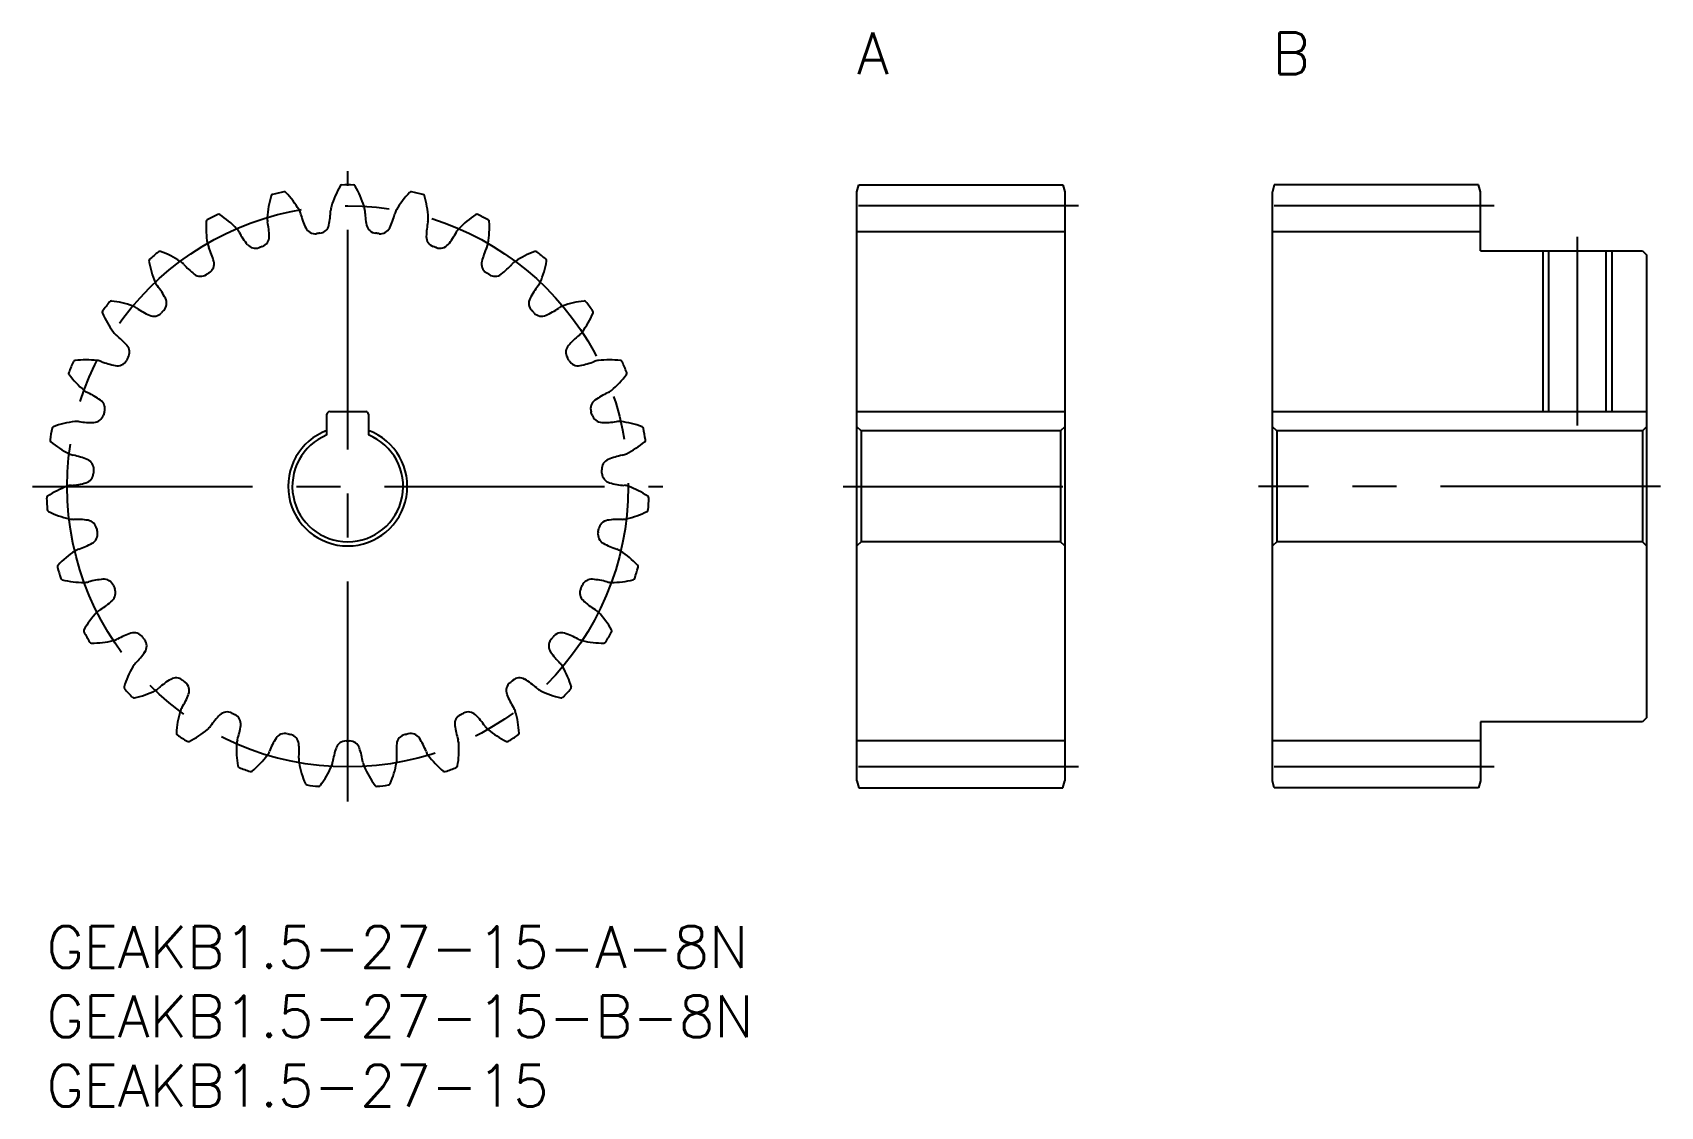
# Model space of a CAD drawing. Extents: x -1 to 116, y -13 to 64.
import ezdxf

# ---------------------------------------------------------------- set-up
doc = ezdxf.new("R2010")
doc.units = 0
doc.header["$LTSCALE"] = 0.5
doc.linetypes.add('CENTER', pattern=[50.8, 31.75, -6.35, 6.35, -6.35])
for name, color, linetype in [('MSM_CENTER', 1, 'CENTER'), ('MSM_CONTINUOUS', 7, 'CONTINUOUS'), ('MSM_NARROW', 5, 'CONTINUOUS'), ('MSM_PART_NUMBER', 7, 'CONTINUOUS')]:
    doc.layers.add(name, color=color, linetype=linetype)
doc.styles.get("Standard").update_dxf_attribs({"font": 'txt.shx', "height": 1, "bigfont": 'bigfont.shx'})

# ---------------------------------------------------------------- blocks, each defined once
blk = doc.blocks.new('*U3')
at = {"layer": 'MSM_PART_NUMBER'}
blk.add_text('GEAKB1.5-27-15-A-8N', height=3, dxfattribs=at).set_placement((0, -3))
blk = doc.blocks.new('*U4')
at = {"layer": 'MSM_PART_NUMBER'}
blk.add_text('GEAKB1.5-27-15-B-8N', height=3, dxfattribs=at).set_placement((0, -8))
blk = doc.blocks.new('*U5')
at = {"layer": 'MSM_PART_NUMBER'}
blk.add_text('GEAKB1.5-27-15', height=3, dxfattribs=at).set_placement((0, -13))
blk = doc.blocks.new('*U6')
at = {"layer": 'MSM_PART_NUMBER'}
blk.add_text('A', height=3, dxfattribs=at).set_placement((58.5, 61.5))
blk = doc.blocks.new('*U7')
at = {"layer": 'MSM_PART_NUMBER'}
blk.add_text('B', height=3, dxfattribs=at).set_placement((88.5, 61.5))

msp = doc.modelspace()

# ---------------------------------------------------------------- linework, layer by layer
at = {"layer": 'MSM_CENTER'}
for p, q in [((21.75, 9), (21.75, 54.5)), ((74.5, 52), (57.5, 52)), ((104.5, 52), (87.5, 52)), ((110.5, 49.75), (110.5, 36.15)), ((-1, 31.75), (44.5, 31.75)), ((57.5, 31.75), (74.5, 31.75)), ((116.5, 31.75), (87.5, 31.75)), ((74.5, 11.5), (57.5, 11.5)), ((104.5, 11.5), (87.5, 11.5))]:
    msp.add_line(p, q, dxfattribs=at)
msp.add_circle((21.75, 31.75), 20.25, dxfattribs=at)
at = {"layer": 'MSM_CONTINUOUS'}
for p, q in [((58.5, 53), (58.63, 53.5)), ((58.5, 10.5), (58.5, 53)), ((58.63, 53.5), (73.37, 53.5)), ((73.37, 53.5), (73.5, 53)), ((73.5, 53), (73.5, 10.5)), ((88.63, 53.5), (88.5, 53)), ((88.5, 10.5), (88.5, 53)), ((103.37, 53.5), (88.63, 53.5)), ((103.5, 53), (103.37, 53.5)), ((103.5, 48.75), (103.5, 53)), ((73.5, 50.12), (58.5, 50.12)), ((103.5, 50.12), (88.5, 50.12)), ((103.5, 48.75), (115.2, 48.75)), ((108.43, 48.75), (108.43, 37.15)), ((112.57, 48.75), (112.57, 37.15)), ((115.2, 48.75), (115.5, 48.45)), ((115.5, 48.45), (115.5, 15.05)), ((20.25, 35.46), (20.25, 36.95)), ((20.45, 37.15), (23.05, 37.15)), ((23.25, 36.95), (23.25, 35.46)), ((58.5, 37.15), (73.5, 37.15)), ((88.5, 37.15), (115.5, 37.15)), ((58.8, 35.75), (58.5, 36.05)), ((58.8, 35.75), (58.8, 27.75)), ((73.2, 35.75), (58.8, 35.75)), ((73.5, 36.05), (73.2, 35.75)), ((73.2, 35.75), (73.2, 27.75)), ((88.8, 35.75), (88.5, 36.05)), ((88.8, 35.75), (88.8, 27.75)), ((115.2, 35.75), (88.8, 35.75)), ((115.5, 36.05), (115.2, 35.75)), ((115.2, 35.75), (115.2, 27.75)), ((58.8, 27.75), (58.5, 27.45)), ((73.2, 27.75), (58.8, 27.75)), ((73.5, 27.45), (73.2, 27.75)), ((88.8, 27.75), (88.5, 27.45)), ((115.2, 27.75), (88.8, 27.75)), ((115.5, 27.45), (115.2, 27.75)), ((103.5, 14.75), (103.5, 10.5)), ((115.2, 14.75), (103.5, 14.75)), ((115.5, 15.05), (115.2, 14.75)), ((73.5, 13.38), (58.5, 13.38)), ((103.5, 13.38), (88.5, 13.38)), ((58.5, 10.5), (58.63, 10)), ((58.63, 10), (73.37, 10)), ((73.37, 10), (73.5, 10.5)), ((88.63, 10), (88.5, 10.5)), ((103.37, 10), (88.63, 10)), ((103.5, 10.5), (103.37, 10))]:
    msp.add_line(p, q, dxfattribs=at)
for centre, radius, start, end in [((21.75, 31.75), 21.75, 102.226, 104.4406), ((17.18, 52.86), 0.15, 43.4953, 102.226), ((12.39, 48.32), 6.75, 30, 43.4953), ((27.04, 50.03), 6.75, 149.838, 163.3333), ((21.33, 53.35), 0.15, 91.1073, 149.838), ((21.75, 31.75), 21.75, 88.8927, 91.1073), ((22.17, 53.35), 0.15, 30.162, 88.8927), ((16.46, 50.03), 6.75, 16.6667, 30.162), ((31.11, 48.32), 6.75, 136.5047, 150), ((26.32, 52.86), 0.15, 77.774, 136.5047), ((21.75, 31.75), 21.75, 75.5594, 77.774), ((22.68, 50.76), 6.75, 163.1713, 176.6667), ((16.36, 52.67), 0.15, 104.4406, 163.1713), ((21.75, 51.61), 1.23, 163.3333, 178.1199), ((21.75, 51.61), 1.23, 1.8801, 16.6667), ((27.14, 52.67), 0.15, 16.8287, 75.5594), ((20.82, 50.76), 6.75, 3.3333, 16.8287), ((18.27, 50.46), 6.75, 176.5047, 190), ((11.68, 50.86), 0.15, 117.774, 176.5047), ((21.75, 31.75), 21.75, 115.5594, 117.774), ((12.43, 51.24), 0.15, 56.8287, 115.5594), ((8.82, 45.71), 6.75, 43.3333, 56.8287), ((17.17, 51.08), 1.23, 176.6667, 191.4532), ((10.08, 49.65), 6, 1.2953, 11.406), ((17.17, 51.08), 1.23, 15.2134, 30), ((24.14, 52.98), 6, 195.2607, 205.3714), ((19.66, 50.76), 0.75, 276.2753, 347.9619), ((14.52, 51.86), 6, 347.9619, 358.0727), ((28.98, 51.86), 6, 181.9273, 192.0381), ((23.84, 50.76), 0.75, 192.0381, 263.7247), ((19.36, 52.98), 6, 334.6286, 344.7393), ((26.33, 51.08), 1.23, 150, 164.7866), ((33.42, 49.65), 6, 168.594, 178.7047), ((26.33, 51.08), 1.23, 348.5468, 3.3333), ((34.68, 45.71), 6.75, 123.1713, 136.6667), ((31.07, 51.24), 0.15, 64.4406, 123.1713), ((21.75, 31.75), 21.75, 62.226, 64.4406), ((25.23, 50.46), 6.75, 350, 3.4953), ((31.82, 50.86), 0.15, 3.4953, 62.226), ((12.84, 49.5), 1.23, 28.5468, 43.3333), ((19.18, 52.96), 6, 208.594, 218.7047), ((15.33, 49.77), 0.75, 289.6086, 1.2953), ((19.4, 50.73), 0.75, 205.3714, 277.0581), ((21.75, 31.75), 18.38, 96.2753, 97.0581), ((21.75, 31.75), 18.38, 82.9419, 83.7247), ((24.1, 50.73), 0.75, 262.9419, 334.6286), ((28.17, 49.77), 0.75, 178.7047, 250.3914), ((24.32, 52.96), 6, 321.2953, 331.406), ((30.66, 49.5), 1.23, 136.6667, 151.4532), ((21.75, 31.75), 21.75, 128.8927, 131.1073), ((8.19, 48.56), 0.15, 70.162, 128.8927), ((5.95, 42.35), 6.75, 56.6667, 70.162), ((12.84, 49.5), 1.23, 190, 204.7866), ((6.27, 46.47), 6, 14.6286, 24.7393), ((15.09, 49.68), 0.75, 218.7047, 290.3914), ((21.75, 31.75), 18.38, 109.6086, 110.3914), ((21.75, 31.75), 18.38, 69.6086, 70.3914), ((28.41, 49.68), 0.75, 249.6086, 321.2953), ((37.23, 46.47), 6, 155.2607, 165.3714), ((30.66, 49.5), 1.23, 335.2134, 350), ((37.55, 42.35), 6.75, 109.838, 123.3333), ((35.31, 48.56), 0.15, 51.1073, 109.838), ((21.75, 31.75), 21.75, 48.8927, 51.1073), ((7.55, 48.03), 0.15, 131.1073, 189.838), ((14.05, 49.15), 6.75, 189.838, 203.3333), ((8.98, 46.97), 1.23, 41.8801, 56.6667), ((14.36, 51.8), 6, 221.9273, 232.0381), ((11.13, 47.66), 0.75, 232.0381, 303.7247), ((21.75, 31.75), 18.37, 122.9419, 123.7247), ((11.35, 47.8), 0.75, 302.9419, 14.6286), ((32.15, 47.8), 0.75, 165.3714, 237.0581), ((21.75, 31.75), 18.38, 56.2753, 57.0581), ((32.37, 47.66), 0.75, 236.2753, 307.9619), ((29.14, 51.8), 6, 307.9619, 318.0727), ((34.52, 46.97), 1.23, 123.3333, 138.1199), ((29.45, 49.15), 6.75, 336.6667, 350.162), ((35.95, 48.03), 0.15, 350.162, 48.8927), ((8.98, 46.97), 1.23, 203.3333, 218.1199), ((3.29, 42.51), 6, 27.9619, 38.0727), ((40.21, 42.51), 6, 141.9273, 152.0381), ((34.52, 46.97), 1.23, 321.8801, 336.6667), ((21.75, 31.75), 21.75, 142.226, 144.4406), ((4.68, 44.98), 0.15, 83.4953, 142.226), ((3.93, 38.42), 6.75, 70, 83.4953), ((5.82, 43.61), 1.23, 55.2134, 70), ((7.93, 44.97), 0.75, 316.2753, 27.9619), ((35.57, 44.97), 0.75, 152.0381, 223.7248), ((37.68, 43.61), 1.23, 110, 124.7866), ((39.57, 38.42), 6.75, 96.5047, 110), ((38.82, 44.98), 0.15, 37.774, 96.5047), ((21.75, 31.75), 21.75, 35.5594, 37.774), ((4.18, 44.31), 0.15, 144.4408, 203.1713), ((10.25, 46.91), 6.75, 203.1713, 216.6667), ((9.94, 49.55), 6, 235.2607, 245.3714), ((7.75, 44.78), 0.75, 245.3714, 317.0581), ((21.75, 31.75), 18.38, 136.2753, 137.0581), ((21.75, 31.75), 18.38, 42.9419, 43.7247), ((35.75, 44.78), 0.75, 222.9419, 294.6286), ((33.56, 49.55), 6, 294.6286, 304.7393), ((33.25, 46.91), 6.75, 323.3333, 336.8287), ((39.32, 44.31), 0.15, 336.8287, 35.5594), ((5.82, 43.61), 1.23, 216.6667, 231.4532), ((1.31, 37.96), 6, 41.2953, 51.406), ((42.19, 37.96), 6, 128.594, 138.7047), ((37.68, 43.61), 1.23, 308.5468, 323.3333), ((5.25, 41.43), 0.75, 329.6086, 41.2953), ((38.25, 41.43), 0.75, 138.7047, 210.3914), ((1.75, 39.92), 0.15, 157.7741, 216.5047), ((21.75, 31.75), 21.75, 155.5594, 157.774), ((2.09, 40.69), 0.15, 96.8287, 155.5594), ((2.87, 34.13), 6.75, 83.3333, 96.8287), ((3.51, 39.62), 1.23, 68.5468, 83.3333), ((6.15, 46.35), 6, 248.594, 258.7047), ((5.12, 41.2), 0.75, 258.7047, 330.3914), ((21.75, 31.75), 18.38, 149.6086, 150.3914), ((21.75, 31.75), 18.37, 29.6086, 30.3914), ((38.38, 41.2), 0.75, 209.6086, 281.2953), ((37.35, 46.35), 6, 281.2953, 291.406), ((39.99, 39.62), 1.23, 96.6667, 111.4532), ((40.63, 34.13), 6.75, 83.1713, 96.6667), ((41.41, 40.69), 0.15, 24.4406, 83.1713), ((21.75, 31.75), 21.75, 22.226, 24.4406), ((41.75, 39.92), 0.15, 323.4953, 22.226), ((7.06, 43.85), 6.75, 216.5047, 230), ((36.44, 43.85), 6.75, 310, 323.4953), ((3.51, 39.62), 1.23, 230, 244.7866), ((0.43, 33.08), 6, 54.6286, 64.7393), ((3.47, 37.36), 0.75, 342.9419, 54.6286), ((40.03, 37.36), 0.75, 125.3714, 197.0581), ((43.07, 33.08), 6, 115.2607, 125.3714), ((39.99, 39.62), 1.23, 295.2134, 310), ((2.19, 35.2), 1.23, 81.8801, 96.6667), ((3.39, 37.11), 0.75, 272.0381, 343.7247), ((21.75, 31.75), 18.37, 162.9419, 163.7247), ((20.45, 36.95), 0.2, 90, 180), ((23.05, 36.95), 0.2, 0, 90), ((21.75, 31.75), 18.37, 16.2753, 17.0581), ((40.11, 37.11), 0.75, 196.2753, 267.9619), ((41.31, 35.2), 1.23, 83.3333, 98.1199), ((21.75, 31.75), 21.75, 168.8927, 171.1073), ((0.55, 35.91), 0.15, 110.162, 168.8927), ((2.83, 29.72), 6.75, 96.6667, 110.162), ((3.2, 42.36), 6, 261.9273, 272.0381), ((21.75, 31.75), 4.3, 110.4162, 69.5838), ((21.75, 31.75), 4, 112.0243, 67.9757), ((40.3, 42.36), 6, 267.9619, 278.0727), ((40.67, 29.72), 6.75, 69.838, 83.3333), ((42.95, 35.91), 0.15, 11.1073, 69.838), ((21.75, 31.75), 21.75, 8.8927, 11.1073), ((0.41, 35.09), 0.15, 171.1075, 229.838), ((4.67, 40.13), 6.75, 229.838, 243.3333), ((2.19, 35.2), 1.23, 243.3333, 258.1199), ((41.31, 35.2), 1.23, 281.8801, 296.6667), ((38.83, 40.13), 6.75, 296.6667, 310.162), ((43.09, 35.09), 0.15, 310.162, 8.8927), ((0.7, 28.13), 6, 67.9619, 78.0727), ((2.67, 32.99), 0.75, 356.2753, 67.9619), ((21.75, 31.75), 18.38, 176.2753, 177.0581), ((40.83, 32.99), 0.75, 112.0381, 183.7247), ((21.75, 31.75), 18.37, 2.9419, 3.7247), ((42.8, 28.13), 6, 101.9273, 112.0381), ((3.81, 25.41), 6.75, 110, 123.4953), ((1.92, 30.6), 1.23, 95.2134, 110), ((1.26, 37.79), 6, 275.2607, 285.3714), ((2.65, 32.73), 0.75, 285.3714, 357.0581), ((40.85, 32.73), 0.75, 182.9419, 254.6286), ((42.24, 37.79), 6, 254.6286, 264.7393), ((41.58, 30.6), 1.23, 70, 84.7866), ((39.69, 25.41), 6.75, 56.5047, 70), ((0.17, 30.91), 0.15, 123.4953, 182.226), ((21.75, 31.75), 21.75, 182.226, 184.4406), ((43.33, 30.91), 0.15, 357.774, 56.5047), ((21.75, 31.75), 21.75, 355.5594, 357.774), ((0.21, 30.08), 0.15, 184.4408, 243.1713), ((3.19, 35.97), 6.75, 243.1713, 256.6667), ((1.92, 30.6), 1.23, 256.6667, 271.4532), ((41.58, 30.6), 1.23, 268.5468, 283.3333), ((40.31, 35.97), 6.75, 283.3333, 296.8287), ((43.29, 30.08), 0.15, 296.8287, 355.5594), ((2.1, 23.37), 6, 81.2953, 91.406), ((2.89, 28.56), 0.75, 9.6086, 81.2953), ((2.94, 28.3), 0.75, 298.7047, 10.3914), ((21.75, 31.75), 18.38, 189.6086, 190.3914), ((40.56, 28.3), 0.75, 169.6086, 241.2953), ((21.75, 31.75), 18.37, 349.6086, 350.3914), ((40.61, 28.56), 0.75, 98.7047, 170.3914), ((41.4, 23.37), 6, 88.594, 98.7047), ((5.76, 21.44), 6.75, 123.3333, 136.8287), ((2.72, 26.05), 1.23, 108.5468, 123.3333), ((0.42, 32.91), 6, 288.594, 298.7047), ((43.08, 32.91), 6, 241.2953, 251.406), ((40.78, 26.05), 1.23, 56.6667, 71.4532), ((37.74, 21.44), 6.75, 43.1713, 56.6667), ((0.94, 25.96), 0.15, 136.8287, 195.5594), ((21.75, 31.75), 21.75, 195.5594, 197.774), ((21.75, 31.75), 21.75, 342.226, 344.4406), ((42.56, 25.96), 0.15, 344.4406, 43.1714), ((1.18, 25.16), 0.15, 197.7741, 256.5047), ((2.72, 31.57), 6.75, 256.5047, 270), ((2.72, 26.05), 1.23, 270, 284.7866), ((4.56, 19.06), 6, 94.6286, 104.7393), ((4.14, 24.3), 0.75, 22.9419, 94.6286), ((39.36, 24.3), 0.75, 85.3714, 157.0581), ((38.94, 19.06), 6, 75.2607, 85.3714), ((40.78, 26.05), 1.23, 255.2134, 270), ((40.78, 31.57), 6.75, 270, 283.4953), ((42.32, 25.16), 0.15, 283.4953, 342.226), ((4.24, 24.06), 0.75, 312.0381, 23.7247), ((21.75, 31.75), 18.37, 202.9419, 203.7247), ((39.26, 24.06), 0.75, 156.2753, 227.9619), ((21.75, 31.75), 18.37, 336.2753, 337.0581), ((8.56, 18.03), 6.75, 136.6667, 150.162), ((4.55, 21.82), 1.23, 121.8801, 136.6667), ((0.73, 27.95), 6, 301.9273, 312.0381), ((42.77, 27.95), 6, 227.9619, 238.0727), ((38.95, 21.82), 1.23, 43.3333, 58.1199), ((34.94, 18.03), 6.75, 29.838, 43.3333), ((2.84, 21.31), 0.15, 150.162, 208.8927), ((21.75, 31.75), 21.75, 208.8927, 211.1073), ((6.33, 20.43), 0.75, 36.2753, 107.9619), ((37.17, 20.43), 0.75, 72.0381, 143.7247), ((21.75, 31.75), 21.75, 328.8927, 331.1073), ((40.66, 21.31), 0.15, 331.1073, 29.838), ((3.26, 20.59), 0.15, 211.1075, 269.838), ((3.27, 27.19), 6.75, 269.838, 283.3333), ((4.55, 21.82), 1.23, 283.3333, 298.1199), ((7.95, 15.44), 6, 107.9619, 118.0727), ((21.75, 31.75), 18.38, 216.2753, 217.0581), ((6.49, 20.22), 0.75, 325.3714, 37.0581), ((37.01, 20.22), 0.75, 142.9419, 214.6286), ((21.75, 31.75), 18.38, 322.9419, 323.7247), ((35.55, 15.44), 6, 61.9273, 72.0381), ((38.95, 21.82), 1.23, 241.8801, 256.6667), ((40.23, 27.19), 6.75, 256.6667, 270.162), ((40.24, 20.59), 0.15, 270.162, 328.8927), ((7.3, 18.12), 1.23, 135.2134, 150), ((2.17, 23.21), 6, 315.2607, 325.3714), ((41.33, 23.21), 6, 214.6286, 224.7393), ((36.2, 18.12), 1.23, 30, 44.7866), ((12.08, 15.36), 6.75, 150, 163.4953), ((12.08, 12.7), 6, 121.2953, 131.406), ((9.36, 17.18), 0.75, 49.6086, 121.2953), ((21.75, 31.75), 18.37, 229.6086, 230.3914), ((21.75, 31.75), 18.38, 309.6086, 310.3914), ((34.14, 17.18), 0.75, 58.7047, 130.3914), ((31.42, 12.7), 6, 48.594, 58.7047), ((31.42, 15.36), 6.75, 16.5047, 30), ((5.76, 17.23), 0.15, 163.4953, 222.226), ((21.75, 31.75), 21.75, 222.226, 224.4406), ((6.33, 16.63), 0.15, 224.4406, 283.1713), ((4.82, 23.05), 6.75, 283.1713, 296.6667), ((7.3, 18.12), 1.23, 296.6667, 311.4532), ((4.67, 18.92), 6, 328.594, 338.7047), ((9.56, 17.02), 0.75, 338.7047, 50.3914), ((33.94, 17.02), 0.75, 129.6086, 201.2953), ((38.83, 18.92), 6, 201.2953, 211.406), ((36.2, 18.12), 1.23, 228.5468, 243.3333), ((38.68, 23.05), 6.75, 243.3333, 256.8287), ((37.17, 16.63), 0.15, 256.8287, 315.5594), ((21.75, 31.75), 21.75, 315.5594, 317.774), ((37.74, 17.23), 0.15, 317.774, 16.5047), ((16.12, 13.57), 6.75, 163.3333, 176.8287), ((10.83, 15.15), 1.23, 148.5468, 163.3333), ((13.05, 14.72), 0.75, 62.9419, 134.6286), ((21.75, 31.75), 18.37, 242.9419, 243.7247), ((21.75, 31.75), 18.38, 296.2753, 297.0581), ((30.45, 14.72), 0.75, 45.3714, 117.0581), ((32.67, 15.15), 1.23, 16.6667, 31.4532), ((27.38, 13.57), 6.75, 3.1713, 16.6667), ((7.29, 19.38), 6.75, 296.5047, 310), ((10.83, 15.15), 1.23, 310, 324.7866), ((16.74, 10.98), 6, 134.6286, 144.7393), ((13.28, 14.6), 0.75, 352.0381, 63.7247), ((8.08, 15.33), 6, 341.9273, 352.0381), ((30.22, 14.6), 0.75, 116.2753, 187.9619), ((35.42, 15.33), 6, 187.9619, 198.0727), ((26.76, 10.98), 6, 35.2607, 45.3714), ((32.67, 15.15), 1.23, 215.2134, 230), ((36.21, 19.38), 6.75, 230, 243.4953), ((9.53, 13.94), 0.15, 176.8287, 235.5594), ((21.75, 31.75), 21.75, 235.5594, 237.774), ((10.23, 13.48), 0.15, 237.774, 296.5047), ((20.47, 12.76), 6.75, 176.6667, 190.162), ((14.96, 13.08), 1.23, 161.8801, 176.6667), ((21.66, 10.39), 6, 147.9619, 158.0727), ((17.21, 13.17), 0.75, 76.2753, 147.9619), ((21.75, 31.75), 18.37, 256.2753, 257.0581), ((17.47, 13.11), 0.75, 5.3714, 77.0581), ((12.24, 12.62), 6, 355.2607, 5.3714), ((21.62, 12.63), 0.75, 89.6086, 161.2953), ((21.75, 31.75), 18.37, 269.6086, 270.3914), ((21.88, 12.63), 0.75, 18.7047, 90.3914), ((31.26, 12.62), 6, 174.6286, 184.7393), ((26.03, 13.11), 0.75, 102.9419, 174.6286), ((21.75, 31.75), 18.37, 282.9419, 283.7247), ((26.29, 13.17), 0.75, 32.0381, 103.7247), ((21.84, 10.39), 6, 21.9273, 32.0381), ((23.03, 12.76), 6.75, 349.838, 3.3333), ((28.54, 13.08), 1.23, 3.3333, 18.1199), ((33.27, 13.48), 0.15, 243.4953, 302.226), ((21.75, 31.75), 21.75, 302.226, 304.4406), ((33.97, 13.94), 0.15, 304.4406, 3.1713), ((10.53, 16.38), 6.75, 309.838, 323.3333), ((14.96, 13.08), 1.23, 323.3333, 338.1199), ((19.44, 12.02), 1.23, 175.2134, 190), ((24.88, 12.98), 6.75, 190, 203.4953), ((19.44, 12.02), 1.23, 336.6667, 351.4532), ((26.59, 10.94), 6, 161.2953, 171.406), ((16.91, 10.94), 6, 8.594, 18.7047), ((24.06, 12.02), 1.23, 188.5468, 203.3333), ((18.62, 12.98), 6.75, 336.5047, 350), ((24.06, 12.02), 1.23, 350, 4.7866), ((28.54, 13.08), 1.23, 201.8801, 216.6667), ((32.97, 16.38), 6.75, 216.6667, 230.162), ((13.97, 11.6), 0.15, 190.162, 248.8927), ((21.75, 31.75), 21.75, 248.8927, 251.1073), ((14.76, 11.31), 0.15, 251.1073, 309.838), ((14.37, 14.21), 6.75, 323.1713, 336.6667), ((29.13, 14.21), 6.75, 203.3333, 216.8287), ((28.74, 11.31), 0.15, 230.162, 288.8927), ((21.75, 31.75), 21.75, 288.8927, 291.1073), ((29.53, 11.6), 0.15, 291.1075, 349.838), ((18.83, 10.35), 0.15, 203.4953, 262.226), ((21.75, 31.75), 21.75, 262.226, 264.4406), ((19.66, 10.25), 0.15, 264.4408, 323.1713), ((23.84, 10.25), 0.15, 216.8287, 275.5594), ((21.75, 31.75), 21.75, 275.5594, 277.774), ((24.67, 10.35), 0.15, 277.7738, 336.5047)]:
    msp.add_arc(centre, radius, start, end, dxfattribs=at)
at = {"layer": 'MSM_NARROW'}
for p, q in [((108, 48.75), (108, 37.15)), ((113, 48.75), (113, 37.15))]:
    msp.add_line(p, q, dxfattribs=at)

# ---------------------------------------------------------------- block references
at = {"layer": 'MSM_CONTINUOUS'}
for name in ['*U6', '*U7', '*U3', '*U4', '*U5']:
    msp.add_blockref(name, (0, 0), dxfattribs=at)

doc.saveas('drawing.dxf')
